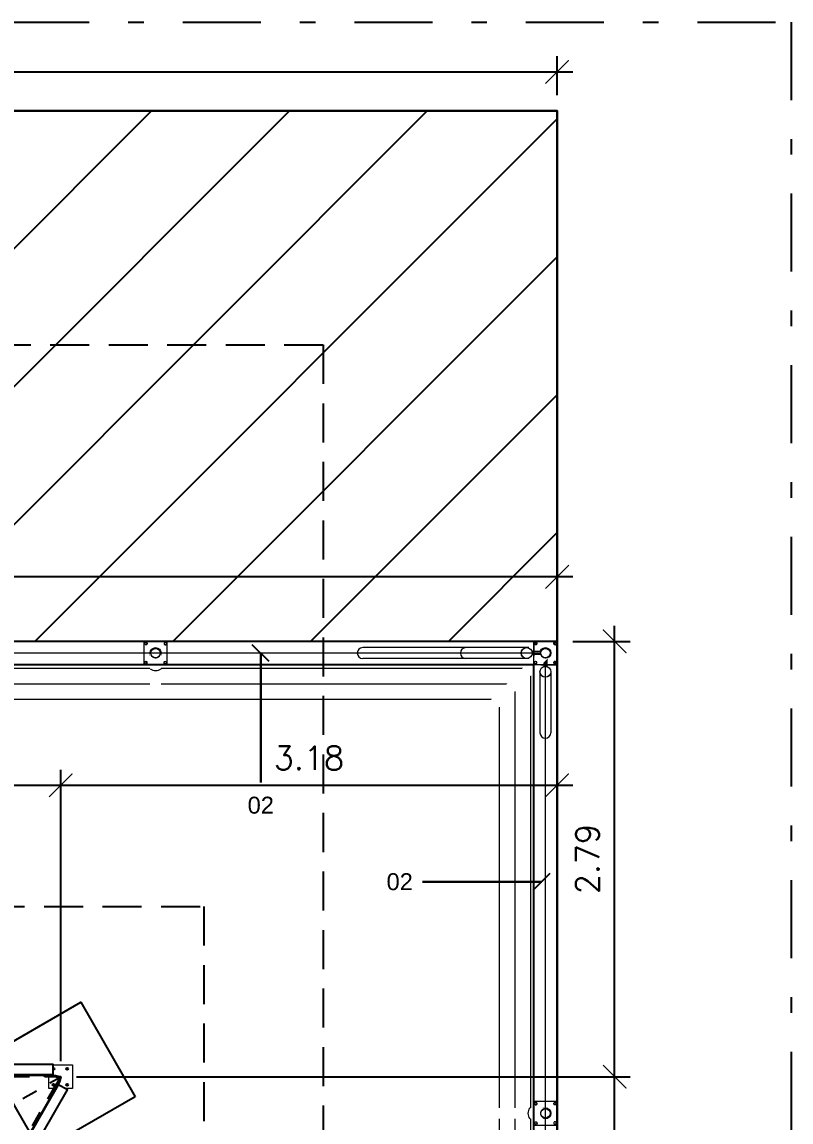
# Model space of a CAD drawing. Header units: inches. Extents: x -7660 to 802, y -193 to 3.
# Drawn here: x 216.18 to 221.11, y -82.92 to -75.87 of the extents above; entities that cross this region are included whole.
import ezdxf
from ezdxf.enums import TextEntityAlignment as Align

# ---------------------------------------------------------------- set-up
doc = ezdxf.new("R2010")
doc.units = ezdxf.units.IN
doc.header["$MEASUREMENT"] = 0
doc.set_wipeout_variables(frame=1)
for name, pattern in [('DASHDOT', [1, 0.5, -0.25, 0, -0.25]), ('DASHDOT2', [0.5, 0.25, -0.125, 0, -0.125]), ('HIDDEN', [0.375, 0.25, -0.125])]:
    doc.linetypes.add(name, pattern=pattern)
for name, color, linetype in [('0-A INSTALAR', 10, 'Continuous'), ('0-PENA03', 4, 'Continuous'), ('COTAS', 8, 'Continuous'), ('DM-COTAS', 7, 'Continuous'), ('TANZ-COTAS', 8, 'Continuous'), ('TANZ-EXISTENTE', 9, 'Continuous')]:
    doc.layers.add(name, color=color, linetype=linetype)
doc.styles.add('Arial', font='arial.ttf')
doc.styles.add('Arial_TXT', font='arial.ttf')
doc.styles.add('cerca', font='romans.shx', dxfattribs={"height": 1})
doc.styles.add('Texto Cotas', font='romans.shx')
doc.linetypes.add('CERCA3', pattern='A,0.5,0.05,["X",cerca,S=0.1,R=0,X=-0.1,Y=-0.05],0.1', length=0.65)
doc.dimstyles.new('CLEMAR - 1-100', dxfattribs={"dimtxt": 15, "dimasz": 15, "dimexe": 7.5, "dimexo": 15, "dimgap": 7.5, "dimtad": 1, "dimdec": 0, "dimtxsty": 'Arial', "dimblk": 'OBLIQUE', "dimcen": 0, "dimdle": 7.5, "dimclrd": 8, "dimclre": 8, "dimclrt": 1, "dimadec": 0, "dimazin": 0, "dimtfac": 1, "dimtdec": 0, "dimtmove": 2, "dimatfit": 3, "dimldrblk": 'OBLIQUE', "dimfxl": 1, "dimtfill": 1, "dimtfillclr": 256, "dimarcsym": 0})
doc.dimstyles.new('huawei_stand Cota 1-100', dxfattribs={"dimscale": 0, "dimtxt": 0.15, "dimasz": 0.15, "dimexe": 0.1, "dimexo": 0.1, "dimgap": 0.1, "dimtad": 1, "dimzin": 0, "dimdsep": 46, "dimtxsty": 'Texto Cotas', "dimblk": 'ARCHTICK', "dimcen": 0.2, "dimdle": 0.1, "dimclrd": 256, "dimclre": 256, "dimclrt": 256, "dimadec": 0, "dimazin": 0, "dimtfac": 1, "dimtix": 1, "dimtmove": 0, "dimatfit": 3, "dimfxl": 1, "dimtolj": 1, "dimtzin": 0, "dimarcsym": 1})

# ---------------------------------------------------------------- blocks, each defined once
blk = doc.blocks.new('*U591')
at = {"lineweight": 5}
for p, q in [((5535.91, 2516.4599), (5535.909, 2516.4599)), ((5535.9105, 2516.4608), (5535.91, 2516.4617)), ((5535.9161, 2516.464), (5535.9156, 2516.4649)), ((5535.9171, 2516.464), (5535.9176, 2516.4649)), ((5535.9227, 2516.4608), (5535.9232, 2516.4617)), ((5535.9232, 2516.4599), (5535.9242, 2516.4599)), ((5536.0347, 2516.4599), (5536.0337, 2516.4599)), ((5536.0352, 2516.4608), (5536.0347, 2516.4617)), ((5536.0409, 2516.464), (5536.0404, 2516.4649)), ((5536.0419, 2516.464), (5536.0424, 2516.4649)), ((5536.0475, 2516.4608), (5536.048, 2516.4617)), ((5536.048, 2516.4599), (5536.049, 2516.4599)), ((5535.91, 2516.4535), (5535.909, 2516.4535)), ((5535.9105, 2516.4526), (5535.91, 2516.4517)), ((5535.9161, 2516.4494), (5535.9156, 2516.4485)), ((5535.9171, 2516.4494), (5535.9176, 2516.4485)), ((5535.91, 2516.3375), (5535.909, 2516.3375)), ((5535.91, 2516.331), (5535.909, 2516.331)), ((5535.9105, 2516.3384), (5535.91, 2516.3392)), ((5535.9105, 2516.3302), (5535.91, 2516.3293)), ((5535.9161, 2516.3416), (5535.9156, 2516.3425)), ((5535.9161, 2516.3269), (5535.9156, 2516.3261)), ((5535.9171, 2516.3416), (5535.9176, 2516.3425)), ((5535.9171, 2516.3269), (5535.9176, 2516.3261)), ((5535.969, 2516.3619), (5535.969, 2516.309)), ((5535.979, 2516.3605), (5535.979, 2516.3105)), ((5535.989, 2516.3619), (5535.989, 2516.309)), ((5536.014, 2516.2889), (5536.014, 2515.2239)), ((5535.9104, 2513.9584), (5535.9095, 2513.9589)), ((5535.9104, 2513.9574), (5535.9095, 2513.9569)), ((5535.9137, 2513.964), (5535.9128, 2513.9645)), ((5535.9137, 2513.9518), (5535.9128, 2513.9513)), ((5535.9145, 2513.9645), (5535.9145, 2513.9655)), ((5535.9145, 2513.9513), (5535.9145, 2513.9503)), ((5535.921, 2513.9645), (5535.921, 2513.9655)), ((5535.921, 2513.9513), (5535.921, 2513.9503)), ((5535.9219, 2513.964), (5535.9227, 2513.9645)), ((5535.9219, 2513.9518), (5535.9227, 2513.9513)), ((5535.9251, 2513.9584), (5535.926, 2513.9589)), ((5535.9251, 2513.9574), (5535.926, 2513.9569)), ((5535.9104, 2513.8336), (5535.9095, 2513.8341)), ((5535.9104, 2513.8326), (5535.9095, 2513.8321)), ((5535.9137, 2513.8392), (5535.9128, 2513.8397)), ((5535.9137, 2513.827), (5535.9128, 2513.8265)), ((5535.9145, 2513.8397), (5535.9145, 2513.8407)), ((5535.9145, 2513.8265), (5535.9145, 2513.8255)), ((5535.921, 2513.8397), (5535.921, 2513.8407)), ((5535.921, 2513.8265), (5535.921, 2513.8255)), ((5535.9219, 2513.8392), (5535.9227, 2513.8397)), ((5535.9219, 2513.827), (5535.9227, 2513.8265)), ((5535.9251, 2513.8336), (5535.926, 2513.8341)), ((5535.9251, 2513.8326), (5535.926, 2513.8321))]:
    blk.add_line(p, q, dxfattribs=at)
at = {"linetype": 'CERCA3', "lineweight": 5, "ltscale": 0.3}
blk.add_line((5535.979, 2516.3655), (5535.979, 2507.895), dxfattribs=at)
for points in [[(5536.0752, 2507.9912), (5536.0752, 2516.2497)], [(5536.1752, 2508.0913), (5536.1752, 2516.1497)]]:
    blk.add_lwpolyline(points, dxfattribs=at)
at = {"lineweight": 5}
for points in [[(5535.9145, 2513.9503), (5535.921, 2513.9503, 0.267949), (5535.9227, 2513.9513), (5535.926, 2513.9569, 0.267949), (5535.926, 2513.9589), (5535.9227, 2513.9645, 0.267949), (5535.921, 2513.9655), (5535.9145, 2513.9655, 0.267949), (5535.9128, 2513.9645), (5535.9095, 2513.9589, 0.267949), (5535.9095, 2513.9569), (5535.9128, 2513.9513, 0.267949)], [(5535.9145, 2513.9513), (5535.921, 2513.9513, 0.267949), (5535.9219, 2513.9518), (5535.9251, 2513.9574, 0.267949), (5535.9251, 2513.9584), (5535.9219, 2513.964, 0.267949), (5535.921, 2513.9645), (5535.9145, 2513.9645, 0.267949), (5535.9137, 2513.964), (5535.9104, 2513.9584, 0.267949), (5535.9104, 2513.9574), (5535.9137, 2513.9518, 0.267949)], [(5535.9145, 2513.8407), (5535.921, 2513.8407, -0.267949), (5535.9227, 2513.8397), (5535.926, 2513.8341, -0.267949), (5535.926, 2513.8321), (5535.9227, 2513.8265, -0.267949), (5535.921, 2513.8255), (5535.9145, 2513.8255, -0.267949), (5535.9128, 2513.8265), (5535.9095, 2513.8321, -0.267949), (5535.9095, 2513.8341), (5535.9128, 2513.8397, -0.267949)], [(5535.9145, 2513.8397), (5535.921, 2513.8397, -0.267949), (5535.9219, 2513.8392), (5535.9251, 2513.8336, -0.267949), (5535.9251, 2513.8326), (5535.9219, 2513.827, -0.267949), (5535.921, 2513.8265), (5535.9145, 2513.8265, -0.267949), (5535.9137, 2513.827), (5535.9104, 2513.8326, -0.267949), (5535.9104, 2513.8336), (5535.9137, 2513.8392, -0.267949)]]:
    blk.add_lwpolyline(points, format="xyb", close=True, dxfattribs=at)
for centre in [(5535.979, 2516.3955), (5535.979, 2516.2755), (5535.979, 2516.2755), (5535.979, 2513.8955)]:
    blk.add_circle(centre, 0.035, dxfattribs=at)
for centre, start, end in [((5536.4892, 2516.3955), 270, 90), ((5535.979, 2515.2239), 180, 0)]:
    blk.add_arc(centre, 0.035, start, end, dxfattribs=at)
for points in [[(5535.9542, 2516.3707), (5536.2834, 2516.0414), (5536.2948, 2516.0338), (5536.3025, 2516.0316), (5536.3095, 2516.0311), (5536.3138, 2516.0316), (5536.3199, 2516.0331), (5536.323, 2516.0344), (5536.328, 2516.0372), (5536.3329, 2516.0414), (5536.3351, 2516.0438), (5536.3372, 2516.0465), (5536.3393, 2516.0501), (5536.3409, 2516.0536), (5536.3421, 2516.0576), (5536.343, 2516.0627), (5536.3431, 2516.0686), (5536.3422, 2516.0743), (5536.3411, 2516.0781), (5536.339, 2516.0827), (5536.3364, 2516.0868), (5536.3329, 2516.0909), (5536.0037, 2516.4202), (5536.0067, 2516.4168), (5536.0099, 2516.4119), (5536.0116, 2516.408), (5536.013, 2516.4036), (5536.0138, 2516.3988), (5536.014, 2516.3949), (5536.0137, 2516.3909), (5536.0128, 2516.3866), (5536.0119, 2516.3836), (5536.0093, 2516.3781), (5536.0064, 2516.3738), (5536.0037, 2516.3707), (5536.0011, 2516.3683), (5535.9976, 2516.3658), (5535.994, 2516.3639), (5535.9898, 2516.3622), (5535.9856, 2516.3611), (5535.9796, 2516.3605), (5535.975, 2516.3607), (5535.9671, 2516.3625), (5535.9636, 2516.364), (5535.958, 2516.3675)], [(5535.979, 2513.8605), (5536.3096, 2513.8604), (5536.323, 2513.8631), (5536.33, 2513.8669), (5536.3353, 2513.8716), (5536.338, 2513.875), (5536.3412, 2513.8803), (5536.3425, 2513.8834), (5536.344, 2513.8889), (5536.3446, 2513.8954), (5536.3444, 2513.8986), (5536.344, 2513.902), (5536.3429, 2513.9061), (5536.3416, 2513.9096), (5536.3396, 2513.9134), (5536.3367, 2513.9176), (5536.3325, 2513.9218), (5536.3279, 2513.9252), (5536.3244, 2513.9271), (5536.3196, 2513.9289), (5536.3149, 2513.93), (5536.3096, 2513.9304), (5535.979, 2513.9305), (5535.9835, 2513.9302), (5535.9893, 2513.9289), (5535.9932, 2513.9275), (5535.9973, 2513.9253), (5536.0012, 2513.9225), (5536.0041, 2513.9199), (5536.0067, 2513.9168), (5536.0092, 2513.9131), (5536.0107, 2513.9103), (5536.0127, 2513.9047), (5536.0137, 2513.8995), (5536.014, 2513.8955), (5536.0138, 2513.8919), (5536.0131, 2513.8877), (5536.0119, 2513.8837), (5536.0102, 2513.8796), (5536.008, 2513.8759), (5536.0041, 2513.8712), (5536.0008, 2513.8681), (5535.9939, 2513.8638), (5535.9904, 2513.8624), (5535.984, 2513.8608)]]:
    blk.add_wipeout(points, dxfattribs=at)
for p, q in [((5535.9227, 2516.4526), (5535.9232, 2516.4517)), ((5535.9232, 2516.4535), (5535.9242, 2516.4535)), ((5536.0125, 2516.4055), (5536.0654, 2516.4055)), ((5536.014, 2516.3955), (5536.064, 2516.3955)), ((5536.0347, 2516.4535), (5536.0337, 2516.4535)), ((5536.0352, 2516.4526), (5536.0347, 2516.4517)), ((5536.0409, 2516.4494), (5536.0404, 2516.4485)), ((5536.0419, 2516.4494), (5536.0424, 2516.4485)), ((5536.0475, 2516.4526), (5536.048, 2516.4517)), ((5536.048, 2516.4535), (5536.049, 2516.4535)), ((5536.099, 2516.4305), (5536.4892, 2516.4305)), ((5535.9227, 2516.3384), (5535.9232, 2516.3392)), ((5535.9227, 2516.3302), (5535.9232, 2516.3293)), ((5535.9232, 2516.3375), (5535.9242, 2516.3375)), ((5535.9232, 2516.331), (5535.9242, 2516.331)), ((5536.0125, 2516.3855), (5536.0654, 2516.3855)), ((5536.0347, 2516.3375), (5536.0337, 2516.3375)), ((5536.0347, 2516.331), (5536.0337, 2516.331)), ((5536.0352, 2516.3384), (5536.0347, 2516.3392)), ((5536.0352, 2516.3302), (5536.0347, 2516.3293)), ((5536.0409, 2516.3416), (5536.0404, 2516.3425)), ((5536.0409, 2516.3269), (5536.0404, 2516.3261)), ((5536.0419, 2516.3416), (5536.0424, 2516.3425)), ((5536.0419, 2516.3269), (5536.0424, 2516.3261)), ((5536.0475, 2516.3384), (5536.048, 2516.3392)), ((5536.0475, 2516.3302), (5536.048, 2516.3293)), ((5536.048, 2516.3375), (5536.049, 2516.3375)), ((5536.048, 2516.331), (5536.049, 2516.331)), ((5536.099, 2516.3605), (5536.4892, 2516.3605)), ((5535.944, 2516.2889), (5535.944, 2515.2239)), ((5536.0328, 2513.9584), (5536.032, 2513.9589)), ((5536.0328, 2513.9574), (5536.032, 2513.9569)), ((5536.0361, 2513.964), (5536.0352, 2513.9645)), ((5536.0361, 2513.9518), (5536.0352, 2513.9513)), ((5536.0369, 2513.9645), (5536.0369, 2513.9655)), ((5536.0369, 2513.9513), (5536.0369, 2513.9503)), ((5536.0434, 2513.9645), (5536.0434, 2513.9655)), ((5536.0434, 2513.9513), (5536.0434, 2513.9503)), ((5536.0443, 2513.964), (5536.0452, 2513.9645)), ((5536.0443, 2513.9518), (5536.0452, 2513.9513)), ((5536.0475, 2513.9584), (5536.0484, 2513.9589)), ((5536.0475, 2513.9574), (5536.0484, 2513.9569)), ((5536.0328, 2513.8336), (5536.032, 2513.8341)), ((5536.0328, 2513.8326), (5536.032, 2513.8321)), ((5536.0361, 2513.8392), (5536.0352, 2513.8397)), ((5536.0361, 2513.827), (5536.0352, 2513.8265)), ((5536.0369, 2513.8397), (5536.0369, 2513.8407)), ((5536.0369, 2513.8265), (5536.0369, 2513.8255)), ((5536.0434, 2513.8397), (5536.0434, 2513.8407)), ((5536.0434, 2513.8265), (5536.0434, 2513.8255)), ((5536.0443, 2513.8392), (5536.0452, 2513.8397)), ((5536.0443, 2513.827), (5536.0452, 2513.8265)), ((5536.0475, 2513.8336), (5536.0484, 2513.8341)), ((5536.0475, 2513.8326), (5536.0484, 2513.8321))]:
    blk.add_line(p, q, dxfattribs=at)
blk.add_lwpolyline([(5536.054, 2516.3205), (5536.054, 2516.4705), (5535.904, 2516.4705), (5535.904, 2516.3205)], close=True, dxfattribs=at)
for points in [[(5535.9242, 2516.4599), (5535.9242, 2516.4535, -0.267949), (5535.9232, 2516.4517), (5535.9176, 2516.4485, -0.267949), (5535.9156, 2516.4485), (5535.91, 2516.4517, -0.267949), (5535.909, 2516.4535), (5535.909, 2516.4599, -0.267949), (5535.91, 2516.4617), (5535.9156, 2516.4649, -0.267949), (5535.9176, 2516.4649), (5535.9232, 2516.4617, -0.267949)], [(5535.9232, 2516.4599), (5535.9232, 2516.4535, -0.267949), (5535.9227, 2516.4526), (5535.9171, 2516.4494, -0.267949), (5535.9161, 2516.4494), (5535.9105, 2516.4526, -0.267949), (5535.91, 2516.4535), (5535.91, 2516.4599, -0.267949), (5535.9105, 2516.4608), (5535.9161, 2516.464, -0.267949), (5535.9171, 2516.464), (5535.9227, 2516.4608, -0.267949)], [(5536.0337, 2516.4599), (5536.0337, 2516.4535, 0.267949), (5536.0347, 2516.4517), (5536.0404, 2516.4485, 0.267949), (5536.0424, 2516.4485), (5536.048, 2516.4517, 0.267949), (5536.049, 2516.4535), (5536.049, 2516.4599, 0.267949), (5536.048, 2516.4617), (5536.0424, 2516.4649, 0.267949), (5536.0404, 2516.4649), (5536.0347, 2516.4617, 0.267949)], [(5536.0347, 2516.4599), (5536.0347, 2516.4535, 0.267949), (5536.0352, 2516.4526), (5536.0409, 2516.4494, 0.267949), (5536.0419, 2516.4494), (5536.0475, 2516.4526, 0.267949), (5536.048, 2516.4535), (5536.048, 2516.4599, 0.267949), (5536.0475, 2516.4608), (5536.0419, 2516.464, 0.267949), (5536.0409, 2516.464), (5536.0352, 2516.4608, 0.267949)], [(5535.9242, 2516.331), (5535.9242, 2516.3375, 0.267949), (5535.9232, 2516.3392), (5535.9176, 2516.3425, 0.267949), (5535.9156, 2516.3425), (5535.91, 2516.3392, 0.267949), (5535.909, 2516.3375), (5535.909, 2516.331, 0.267949), (5535.91, 2516.3293), (5535.9156, 2516.3261, 0.267949), (5535.9176, 2516.3261), (5535.9232, 2516.3293, 0.267949)], [(5535.9232, 2516.331), (5535.9232, 2516.3375, 0.267949), (5535.9227, 2516.3384), (5535.9171, 2516.3416, 0.267949), (5535.9161, 2516.3416), (5535.9105, 2516.3384, 0.267949), (5535.91, 2516.3375), (5535.91, 2516.331, 0.267949), (5535.9105, 2516.3302), (5535.9161, 2516.3269, 0.267949), (5535.9171, 2516.3269), (5535.9227, 2516.3302, 0.267949)], [(5536.0337, 2516.331), (5536.0337, 2516.3375, -0.267949), (5536.0347, 2516.3392), (5536.0404, 2516.3425, -0.267949), (5536.0424, 2516.3425), (5536.048, 2516.3392, -0.267949), (5536.049, 2516.3375), (5536.049, 2516.331, -0.267949), (5536.048, 2516.3293), (5536.0424, 2516.3261, -0.267949), (5536.0404, 2516.3261), (5536.0347, 2516.3293, -0.267949)], [(5536.0347, 2516.331), (5536.0347, 2516.3375, -0.267949), (5536.0352, 2516.3384), (5536.0409, 2516.3416, -0.267949), (5536.0419, 2516.3416), (5536.0475, 2516.3384, -0.267949), (5536.048, 2516.3375), (5536.048, 2516.331, -0.267949), (5536.0475, 2516.3302), (5536.0419, 2516.3269, -0.267949), (5536.0409, 2516.3269), (5536.0352, 2516.3302, -0.267949)], [(5536.0434, 2513.9503), (5536.0369, 2513.9503, -0.267949), (5536.0352, 2513.9513), (5536.032, 2513.9569, -0.267949), (5536.032, 2513.9589), (5536.0352, 2513.9645, -0.267949), (5536.0369, 2513.9655), (5536.0434, 2513.9655, -0.267949), (5536.0452, 2513.9645), (5536.0484, 2513.9589, -0.267949), (5536.0484, 2513.9569), (5536.0452, 2513.9513, -0.267949)], [(5536.0434, 2513.9513), (5536.0369, 2513.9513, -0.267949), (5536.0361, 2513.9518), (5536.0328, 2513.9574, -0.267949), (5536.0328, 2513.9584), (5536.0361, 2513.964, -0.267949), (5536.0369, 2513.9645), (5536.0434, 2513.9645, -0.267949), (5536.0443, 2513.964), (5536.0475, 2513.9584, -0.267949), (5536.0475, 2513.9574), (5536.0443, 2513.9518, -0.267949)], [(5536.0434, 2513.8407), (5536.0369, 2513.8407, 0.267949), (5536.0352, 2513.8397), (5536.032, 2513.8341, 0.267949), (5536.032, 2513.8321), (5536.0352, 2513.8265, 0.267949), (5536.0369, 2513.8255), (5536.0434, 2513.8255, 0.267949), (5536.0452, 2513.8265), (5536.0484, 2513.8321, 0.267949), (5536.0484, 2513.8341), (5536.0452, 2513.8397, 0.267949)], [(5536.0434, 2513.8397), (5536.0369, 2513.8397, 0.267949), (5536.0361, 2513.8392), (5536.0328, 2513.8336, 0.267949), (5536.0328, 2513.8326), (5536.0361, 2513.827, 0.267949), (5536.0369, 2513.8265), (5536.0434, 2513.8265, 0.267949), (5536.0443, 2513.827), (5536.0475, 2513.8326, 0.267949), (5536.0475, 2513.8336), (5536.0443, 2513.8392, 0.267949)]]:
    blk.add_lwpolyline(points, format="xyb", close=True, dxfattribs=at)
at = {"linetype": 'CERCA3', "lineweight": 5, "ltscale": 0.3}
blk.add_lwpolyline([(5536.2752, 2508.1913), (5536.2752, 2516.0497)], dxfattribs=at)
at = {"lineweight": 5}
blk.add_lwpolyline([(5536.054, 2513.9305), (5536.054, 2513.9705), (5535.904, 2513.9705), (5535.904, 2513.8205), (5536.054, 2513.8205), (5536.054, 2513.8605)], dxfattribs=at)
for centre, radius in [((5535.979, 2516.3955), 0.03), ((5536.099, 2516.3955), 0.035), ((5536.099, 2516.3955), 0.035), ((5535.979, 2513.8955), 0.03)]:
    blk.add_circle(centre, radius, dxfattribs=at)
blk.add_arc((5536.0322, 2513.8955), 0.0591, 323.70573, 36.29427, dxfattribs=at)
blk = doc.blocks.new('*U648')
at = {"linetype": 'CERCA3', "lineweight": 5, "ltscale": 0.3}
blk.add_line((5535.979, 2516.3655), (5535.979, 2504.995), dxfattribs=at)
at = {"lineweight": 5}
for p, q in [((5535.9145, 2507.9513), (5535.9145, 2507.9503)), ((5535.921, 2507.9513), (5535.921, 2507.9503)), ((5535.9104, 2507.8336), (5535.9095, 2507.8341)), ((5535.9104, 2507.8326), (5535.9095, 2507.8321)), ((5535.9137, 2507.8392), (5535.9128, 2507.8397)), ((5535.9137, 2507.827), (5535.9128, 2507.8265)), ((5535.9145, 2507.8397), (5535.9145, 2507.8407)), ((5535.9145, 2507.8265), (5535.9145, 2507.8255)), ((5535.921, 2507.8397), (5535.921, 2507.8407)), ((5535.921, 2507.8265), (5535.921, 2507.8255)), ((5535.9219, 2507.8392), (5535.9227, 2507.8397)), ((5535.9219, 2507.827), (5535.9227, 2507.8265)), ((5535.9251, 2507.8336), (5535.926, 2507.8341)), ((5535.9251, 2507.8326), (5535.926, 2507.8321)), ((5535.91, 2505.0099), (5535.909, 2505.0099)), ((5535.91, 2505.0035), (5535.909, 2505.0035)), ((5535.9105, 2505.0108), (5535.91, 2505.0117)), ((5535.9105, 2505.0026), (5535.91, 2505.0017)), ((5535.9161, 2505.014), (5535.9156, 2505.0149)), ((5535.9161, 2504.9994), (5535.9156, 2504.9985)), ((5535.9171, 2505.014), (5535.9176, 2505.0149)), ((5535.9171, 2504.9994), (5535.9176, 2504.9985)), ((5535.969, 2504.979), (5535.969, 2505.0319)), ((5535.979, 2504.9805), (5535.979, 2505.0305)), ((5535.989, 2504.979), (5535.989, 2505.0319)), ((5535.91, 2504.8875), (5535.909, 2504.8875)), ((5535.91, 2504.881), (5535.909, 2504.881)), ((5535.9105, 2504.8884), (5535.91, 2504.8892)), ((5535.9105, 2504.8802), (5535.91, 2504.8793)), ((5535.9161, 2504.8916), (5535.9156, 2504.8925)), ((5535.9161, 2504.8769), (5535.9156, 2504.8761)), ((5535.9171, 2504.8916), (5535.9176, 2504.8925)), ((5535.9171, 2504.8769), (5535.9176, 2504.8761)), ((5535.9227, 2504.8802), (5535.9232, 2504.8793)), ((5535.9232, 2504.881), (5535.9242, 2504.881)), ((5536.0347, 2504.881), (5536.0337, 2504.881)), ((5536.0352, 2504.8802), (5536.0347, 2504.8793)), ((5536.0409, 2504.8769), (5536.0404, 2504.8761)), ((5536.0419, 2504.8769), (5536.0424, 2504.8761)), ((5536.0475, 2504.8802), (5536.048, 2504.8793)), ((5536.048, 2504.881), (5536.049, 2504.881))]:
    blk.add_line(p, q, dxfattribs=at)
at = {"linetype": 'CERCA3', "lineweight": 5, "ltscale": 0.3}
for points in [[(5536.0752, 2505.0912), (5536.0752, 2516.2497)], [(5536.1752, 2505.1913), (5536.1752, 2516.1497)], [(5536.2752, 2505.2913), (5536.2752, 2516.0497)]]:
    blk.add_lwpolyline(points, dxfattribs=at)
at = {"lineweight": 5}
for points in [[(5535.9145, 2507.9503), (5535.921, 2507.9503, 0.267949), (5535.9227, 2507.9513), (5535.926, 2507.9569, 0.267949), (5535.926, 2507.9589), (5535.9227, 2507.9645, 0.267949), (5535.921, 2507.9655), (5535.9145, 2507.9655, 0.267949), (5535.9128, 2507.9645), (5535.9095, 2507.9589, 0.267949), (5535.9095, 2507.9569), (5535.9128, 2507.9513, 0.267949)], [(5535.9145, 2507.8407), (5535.921, 2507.8407, -0.267949), (5535.9227, 2507.8397), (5535.926, 2507.8341, -0.267949), (5535.926, 2507.8321), (5535.9227, 2507.8265, -0.267949), (5535.921, 2507.8255), (5535.9145, 2507.8255, -0.267949), (5535.9128, 2507.8265), (5535.9095, 2507.8321, -0.267949), (5535.9095, 2507.8341), (5535.9128, 2507.8397, -0.267949)], [(5535.9145, 2507.8397), (5535.921, 2507.8397, -0.267949), (5535.9219, 2507.8392), (5535.9251, 2507.8336, -0.267949), (5535.9251, 2507.8326), (5535.9219, 2507.827, -0.267949), (5535.921, 2507.8265), (5535.9145, 2507.8265, -0.267949), (5535.9137, 2507.827), (5535.9104, 2507.8326, -0.267949), (5535.9104, 2507.8336), (5535.9137, 2507.8392, -0.267949)]]:
    blk.add_lwpolyline(points, format="xyb", close=True, dxfattribs=at)
for centre in [(5535.979, 2507.8955), (5535.979, 2505.0655), (5535.979, 2505.0655), (5535.979, 2504.9455)]:
    blk.add_circle(centre, 0.035, dxfattribs=at)
blk.add_arc((5536.4892, 2504.9455), 0.035, 270, 90, dxfattribs=at)
for points in [[(5535.979, 2507.8605), (5536.3096, 2507.8604), (5536.323, 2507.8631), (5536.33, 2507.8669), (5536.3353, 2507.8716), (5536.338, 2507.875), (5536.3412, 2507.8803), (5536.3425, 2507.8834), (5536.344, 2507.8889), (5536.3446, 2507.8954), (5536.3444, 2507.8986), (5536.344, 2507.902), (5536.3429, 2507.9061), (5536.3416, 2507.9096), (5536.3396, 2507.9134), (5536.3367, 2507.9176), (5536.3325, 2507.9218), (5536.3279, 2507.9252), (5536.3244, 2507.9271), (5536.3196, 2507.9289), (5536.3149, 2507.93), (5536.3096, 2507.9304), (5535.979, 2507.9305), (5535.9835, 2507.9302), (5535.9893, 2507.9289), (5535.9932, 2507.9275), (5535.9973, 2507.9253), (5536.0012, 2507.9225), (5536.0041, 2507.9199), (5536.0067, 2507.9168), (5536.0092, 2507.9131), (5536.0107, 2507.9103), (5536.0127, 2507.9047), (5536.0137, 2507.8995), (5536.014, 2507.8955), (5536.0138, 2507.8919), (5536.0131, 2507.8877), (5536.0119, 2507.8837), (5536.0102, 2507.8796), (5536.008, 2507.8759), (5536.0041, 2507.8712), (5536.0008, 2507.8681), (5535.9939, 2507.8638), (5535.9904, 2507.8624), (5535.984, 2507.8608)], [(5535.9542, 2504.9702), (5536.2834, 2505.2996), (5536.2948, 2505.3072), (5536.3025, 2505.3094), (5536.3095, 2505.3098), (5536.3138, 2505.3094), (5536.3199, 2505.3078), (5536.323, 2505.3066), (5536.328, 2505.3037), (5536.3329, 2505.2996), (5536.3351, 2505.2972), (5536.3372, 2505.2945), (5536.3393, 2505.2909), (5536.3409, 2505.2874), (5536.3421, 2505.2834), (5536.343, 2505.2783), (5536.3431, 2505.2724), (5536.3422, 2505.2667), (5536.3411, 2505.2629), (5536.339, 2505.2582), (5536.3364, 2505.2542), (5536.3329, 2505.2501), (5536.0037, 2504.9207), (5536.0067, 2504.9241), (5536.0099, 2504.9291), (5536.0116, 2504.933), (5536.013, 2504.9374), (5536.0138, 2504.9421), (5536.014, 2504.946), (5536.0137, 2504.95), (5536.0128, 2504.9544), (5536.0119, 2504.9574), (5536.0093, 2504.9629), (5536.0064, 2504.9672), (5536.0037, 2504.9702), (5536.0011, 2504.9726), (5535.9976, 2504.9751), (5535.994, 2504.9771), (5535.9898, 2504.9788), (5535.9856, 2504.9798), (5535.9796, 2504.9805), (5535.975, 2504.9803), (5535.9671, 2504.9784), (5535.9636, 2504.9769), (5535.958, 2504.9735)]]:
    blk.add_wipeout(points, dxfattribs=at)
for p, q in [((5536.0369, 2507.9513), (5536.0369, 2507.9503)), ((5536.0434, 2507.9513), (5536.0434, 2507.9503)), ((5536.0328, 2507.8336), (5536.032, 2507.8341)), ((5536.0328, 2507.8326), (5536.032, 2507.8321)), ((5536.0361, 2507.8392), (5536.0352, 2507.8397)), ((5536.0361, 2507.827), (5536.0352, 2507.8265)), ((5536.0369, 2507.8397), (5536.0369, 2507.8407)), ((5536.0369, 2507.8265), (5536.0369, 2507.8255)), ((5536.0434, 2507.8397), (5536.0434, 2507.8407)), ((5536.0434, 2507.8265), (5536.0434, 2507.8255)), ((5536.0443, 2507.8392), (5536.0452, 2507.8397)), ((5536.0443, 2507.827), (5536.0452, 2507.8265)), ((5536.0475, 2507.8336), (5536.0484, 2507.8341)), ((5536.0475, 2507.8326), (5536.0484, 2507.8321)), ((5535.9227, 2505.0108), (5535.9232, 2505.0117)), ((5535.9227, 2505.0026), (5535.9232, 2505.0017)), ((5535.9232, 2505.0099), (5535.9242, 2505.0099)), ((5535.9232, 2505.0035), (5535.9242, 2505.0035)), ((5536.0347, 2505.0099), (5536.0337, 2505.0099)), ((5536.0347, 2505.0035), (5536.0337, 2505.0035)), ((5536.0352, 2505.0108), (5536.0347, 2505.0117)), ((5536.0352, 2505.0026), (5536.0347, 2505.0017)), ((5536.0409, 2505.014), (5536.0404, 2505.0149)), ((5536.0409, 2504.9994), (5536.0404, 2504.9985)), ((5536.0419, 2505.014), (5536.0424, 2505.0149)), ((5536.0419, 2504.9994), (5536.0424, 2504.9985)), ((5536.0475, 2505.0108), (5536.048, 2505.0117)), ((5536.0475, 2505.0026), (5536.048, 2505.0017)), ((5536.048, 2505.0099), (5536.049, 2505.0099)), ((5536.048, 2505.0035), (5536.049, 2505.0035)), ((5536.099, 2504.9805), (5536.4892, 2504.9805)), ((5536.0125, 2504.9555), (5536.0654, 2504.9555)), ((5536.0125, 2504.9355), (5536.0654, 2504.9355)), ((5536.014, 2504.9455), (5536.064, 2504.9455)), ((5536.099, 2504.9105), (5536.4892, 2504.9105)), ((5535.9227, 2504.8884), (5535.9232, 2504.8892)), ((5535.9232, 2504.8875), (5535.9242, 2504.8875)), ((5536.0347, 2504.8875), (5536.0337, 2504.8875)), ((5536.0352, 2504.8884), (5536.0347, 2504.8892)), ((5536.0409, 2504.8916), (5536.0404, 2504.8925)), ((5536.0419, 2504.8916), (5536.0424, 2504.8925)), ((5536.0475, 2504.8884), (5536.048, 2504.8892)), ((5536.048, 2504.8875), (5536.049, 2504.8875))]:
    blk.add_line(p, q, dxfattribs=at)
blk.add_lwpolyline([(5536.054, 2507.9305), (5536.054, 2507.9705), (5535.904, 2507.9705), (5535.904, 2507.8205), (5536.054, 2507.8205), (5536.054, 2507.8605)], dxfattribs=at)
for points in [[(5536.0434, 2507.9503), (5536.0369, 2507.9503, -0.267949), (5536.0352, 2507.9513), (5536.032, 2507.9569, -0.267949), (5536.032, 2507.9589), (5536.0352, 2507.9645, -0.267949), (5536.0369, 2507.9655), (5536.0434, 2507.9655, -0.267949), (5536.0452, 2507.9645), (5536.0484, 2507.9589, -0.267949), (5536.0484, 2507.9569), (5536.0452, 2507.9513, -0.267949)], [(5536.0434, 2507.8407), (5536.0369, 2507.8407, 0.267949), (5536.0352, 2507.8397), (5536.032, 2507.8341, 0.267949), (5536.032, 2507.8321), (5536.0352, 2507.8265, 0.267949), (5536.0369, 2507.8255), (5536.0434, 2507.8255, 0.267949), (5536.0452, 2507.8265), (5536.0484, 2507.8321, 0.267949), (5536.0484, 2507.8341), (5536.0452, 2507.8397, 0.267949)], [(5536.0434, 2507.8397), (5536.0369, 2507.8397, 0.267949), (5536.0361, 2507.8392), (5536.0328, 2507.8336, 0.267949), (5536.0328, 2507.8326), (5536.0361, 2507.827, 0.267949), (5536.0369, 2507.8265), (5536.0434, 2507.8265, 0.267949), (5536.0443, 2507.827), (5536.0475, 2507.8326, 0.267949), (5536.0475, 2507.8336), (5536.0443, 2507.8392, 0.267949)], [(5535.9242, 2505.0099), (5535.9242, 2505.0035, -0.267949), (5535.9232, 2505.0017), (5535.9176, 2504.9985, -0.267949), (5535.9156, 2504.9985), (5535.91, 2505.0017, -0.267949), (5535.909, 2505.0035), (5535.909, 2505.0099, -0.267949), (5535.91, 2505.0117), (5535.9156, 2505.0149, -0.267949), (5535.9176, 2505.0149), (5535.9232, 2505.0117, -0.267949)], [(5535.9232, 2505.0099), (5535.9232, 2505.0035, -0.267949), (5535.9227, 2505.0026), (5535.9171, 2504.9994, -0.267949), (5535.9161, 2504.9994), (5535.9105, 2505.0026, -0.267949), (5535.91, 2505.0035), (5535.91, 2505.0099, -0.267949), (5535.9105, 2505.0108), (5535.9161, 2505.014, -0.267949), (5535.9171, 2505.014), (5535.9227, 2505.0108, -0.267949)], [(5536.0337, 2505.0099), (5536.0337, 2505.0035, 0.267949), (5536.0347, 2505.0017), (5536.0404, 2504.9985, 0.267949), (5536.0424, 2504.9985), (5536.048, 2505.0017, 0.267949), (5536.049, 2505.0035), (5536.049, 2505.0099, 0.267949), (5536.048, 2505.0117), (5536.0424, 2505.0149, 0.267949), (5536.0404, 2505.0149), (5536.0347, 2505.0117, 0.267949)], [(5536.0347, 2505.0099), (5536.0347, 2505.0035, 0.267949), (5536.0352, 2505.0026), (5536.0409, 2504.9994, 0.267949), (5536.0419, 2504.9994), (5536.0475, 2505.0026, 0.267949), (5536.048, 2505.0035), (5536.048, 2505.0099, 0.267949), (5536.0475, 2505.0108), (5536.0419, 2505.014, 0.267949), (5536.0409, 2505.014), (5536.0352, 2505.0108, 0.267949)], [(5535.9242, 2504.881), (5535.9242, 2504.8875, 0.267949), (5535.9232, 2504.8892), (5535.9176, 2504.8925, 0.267949), (5535.9156, 2504.8925), (5535.91, 2504.8892, 0.267949), (5535.909, 2504.8875), (5535.909, 2504.881, 0.267949), (5535.91, 2504.8793), (5535.9156, 2504.8761, 0.267949), (5535.9176, 2504.8761), (5535.9232, 2504.8793, 0.267949)], [(5535.9232, 2504.881), (5535.9232, 2504.8875, 0.267949), (5535.9227, 2504.8884), (5535.9171, 2504.8916, 0.267949), (5535.9161, 2504.8916), (5535.9105, 2504.8884, 0.267949), (5535.91, 2504.8875), (5535.91, 2504.881, 0.267949), (5535.9105, 2504.8802), (5535.9161, 2504.8769, 0.267949), (5535.9171, 2504.8769), (5535.9227, 2504.8802, 0.267949)], [(5536.0337, 2504.881), (5536.0337, 2504.8875, -0.267949), (5536.0347, 2504.8892), (5536.0404, 2504.8925, -0.267949), (5536.0424, 2504.8925), (5536.048, 2504.8892, -0.267949), (5536.049, 2504.8875), (5536.049, 2504.881, -0.267949), (5536.048, 2504.8793), (5536.0424, 2504.8761, -0.267949), (5536.0404, 2504.8761), (5536.0347, 2504.8793, -0.267949)], [(5536.0347, 2504.881), (5536.0347, 2504.8875, -0.267949), (5536.0352, 2504.8884), (5536.0409, 2504.8916, -0.267949), (5536.0419, 2504.8916), (5536.0475, 2504.8884, -0.267949), (5536.048, 2504.8875), (5536.048, 2504.881, -0.267949), (5536.0475, 2504.8802), (5536.0419, 2504.8769, -0.267949), (5536.0409, 2504.8769), (5536.0352, 2504.8802, -0.267949)]]:
    blk.add_lwpolyline(points, format="xyb", close=True, dxfattribs=at)
blk.add_lwpolyline([(5536.054, 2505.0205), (5536.054, 2504.8705), (5535.904, 2504.8705), (5535.904, 2505.0205)], close=True, dxfattribs=at)
for centre, radius in [((5535.979, 2507.8955), 0.03), ((5535.979, 2504.9455), 0.03), ((5536.099, 2504.9455), 0.035), ((5536.099, 2504.9455), 0.035)]:
    blk.add_circle(centre, radius, dxfattribs=at)
blk.add_arc((5536.0322, 2507.8955), 0.0591, 323.70573, 36.29427, dxfattribs=at)
blk = doc.blocks.new('F11')
at = {"linetype": 'Continuous'}
for p, q in [((4, 4), (-4, -4)), ((4, -4), (-4, 4))]:
    blk.add_line(p, q, dxfattribs=at)
blk.add_circle((0, 0), 5.5, dxfattribs=at)
blk = doc.blocks.new('ev-so estrutura')
at = {"ltscale": 2}
for p, q in [((-47.452, 37.059), (-47.452, 37.018)), ((-47.431, 37.034), (-47.431, 37.066)), ((-47.411, 37.027), (-47.411, 37.06)), ((-47.39, 37.06), (-47.39, 37.033)), ((-47.369, 37.066), (-47.369, 37.033)), ((-47.349, 37.061), (-47.349, 37.027)), ((-47.736, 36.882), (-47.064, 36.882)), ((-47.433, 36.843), (-47.433, 36.978)), ((-47.425, 36.835), (-47.376, 36.835)), ((-47.368, 36.843), (-47.368, 36.982)), ((-49.551, 36.788), (-45.259, 36.788))]:
    blk.add_line(p, q, dxfattribs=at)
at = {"lineweight": 15}
for points in [[(-47.205, 40.658), (-47.205, 40.258), (-47.605, 40.258), (-47.605, 40.658)], [(-50.6, 34.776), (-50.6, 34.376), (-51, 34.376), (-51, 34.776)], [(-43.809, 34.776), (-43.809, 34.376), (-44.209, 34.376), (-44.209, 34.776)]]:
    blk.add_lwpolyline(points, close=True, dxfattribs=at)
at = {"color": 252, "linetype": 'DASHDOT2', "ltscale": 0.8, "true_color": 0x939598}
blk.add_lwpolyline([(-50.8, 34.576), (-44.009, 34.576), (-47.405, 40.458), (-50.8, 34.576)], close=True, dxfattribs=at)
for points in [[(-47.405, 36.537), (-47.405, 40.458)], [(-47.405, 36.537), (-50.8, 34.576)], [(-44.009, 34.576), (-47.405, 36.537)]]:
    blk.add_lwpolyline(points, dxfattribs=at)
blk.add_lwpolyline([(-46.871, 37.016), (-47.93, 37.016), (-47.93, 36.748), (-46.871, 36.748)], close=True)
at = {"ltscale": 2}
for points in [[(-49.649, 36.618), (-45.16, 36.618), (-45.269, 36.805), (-49.541, 36.805), (-49.649, 36.618)], [(-47.075, 36.895), (-47.726, 36.895)], [(-47.726, 36.869), (-47.075, 36.869)]]:
    blk.add_lwpolyline(points, dxfattribs=at)
for points in [[(-47.726, 36.851), (-47.726, 36.913), (-47.736, 36.913), (-47.736, 36.851)], [(-47.075, 36.851), (-47.075, 36.913), (-47.064, 36.913), (-47.064, 36.851)]]:
    blk.add_lwpolyline(points, close=True, dxfattribs=at)
for centre in [(-47.516, 40.595), (-47.282, 40.595), (-47.516, 40.322), (-47.282, 40.322), (-50.911, 34.713), (-50.677, 34.713), (-44.12, 34.713), (-43.886, 34.713), (-50.911, 34.441), (-50.677, 34.441), (-44.12, 34.441), (-43.886, 34.441)]:
    blk.add_circle(centre, 0.0158)
for centre, radius, start, end in [((-47.4, 37.06), 0.0517, 358.6645, 181.3355), ((-47.38, 37.033), 0.0739, 191.4998, 221.5207), ((-47.4, 37.06), 0.0315, 10.1608, 169.8392), ((-47.38, 37.033), 0.0517, 178.6645, 283.2988), ((-47.4, 37.06), 0.0103, 0, 180), ((-47.38, 37.033), 0.0315, 190.1609, 349.8392), ((-47.38, 37.033), 0.0103, 180, 0), ((-47.441, 36.978), 0.00814, 0, 41.5207), ((-47.425, 36.843), 0.00814, 180, 270), ((-47.376, 36.843), 0.00814, 270, 0)]:
    blk.add_arc(centre, radius, start, end, dxfattribs=at)
at = {"ltscale": 2, "xscale": 0.0009772753945739845, "yscale": 0.0009772753945739845, "zscale": 0.0009772753945739845, "rotation": 90}
for p in [(-47.4, 36.905), (-47.4, 36.859)]:
    blk.add_blockref('F11', p, dxfattribs=at)
at = {"ltscale": 2}
blk.add_wipeout([(-47.161, 34.553), (-47.161, 34.364), (-44.146, 34.364), (-44.146, 34.553), (-50.664, 34.553), (-50.664, 34.364), (-47.648, 34.364), (-47.648, 34.553)], dxfattribs=at)
for p, q in [((-47.648, 34.541), (-50.664, 34.541)), ((-44.146, 34.541), (-47.161, 34.541))]:
    blk.add_line(p, q, dxfattribs=at)
blk.add_lwpolyline([(-50.708, 34.576), (-50.534, 34.576, -0.414214), (-50.522, 34.564), (-50.522, 34.553), (-50.711, 34.553), (-50.8, 34.576), (-50.777, 34.665), (-50.682, 34.829), (-50.672, 34.823, -0.414214), (-50.668, 34.807), (-50.755, 34.656), (-50.766, 34.616, 0.414214), (-50.749, 34.587)], format="xyb", close=True, dxfattribs=at)
blk.add_lwpolyline([(-50.664, 34.553), (-44.099, 34.553), (-44.009, 34.576), (-44.033, 34.665), (-44.128, 34.829), (-44.138, 34.823, 0.414214), (-44.142, 34.807), (-44.055, 34.656), (-44.044, 34.616, -0.414214), (-44.061, 34.587), (-44.102, 34.576), (-44.276, 34.576, 0.414214), (-44.287, 34.564), (-44.287, 34.553)], format="xyb", dxfattribs=at)
for points in [[(-47.648, 34.553), (-47.648, 34.364), (-50.664, 34.364), (-50.664, 34.553)], [(-44.146, 34.553), (-44.146, 34.364), (-47.161, 34.364), (-47.161, 34.553)]]:
    blk.add_lwpolyline(points, dxfattribs=at)
for points in [[(-49.002, 37.74), (-49.165, 37.834), (-47.657, 40.446), (-47.494, 40.351), (-50.753, 34.706), (-50.916, 34.801), (-49.409, 37.412), (-49.245, 37.318)], [(-45.565, 37.318), (-45.401, 37.412), (-43.893, 34.801), (-44.057, 34.706), (-47.316, 40.351), (-47.153, 40.446), (-45.645, 37.834), (-45.808, 37.74)]]:
    blk.add_wipeout(points, dxfattribs=at)
for p, q in [((-45.798, 37.746), (-47.306, 40.357)), ((-49.255, 37.324), (-50.763, 34.712)), ((-44.047, 34.712), (-45.555, 37.324))]:
    blk.add_line(p, q, dxfattribs=at)
for points in [[(-49.245, 37.318), (-49.409, 37.412), (-50.916, 34.801), (-50.753, 34.706), (-47.494, 40.351), (-47.657, 40.446), (-49.165, 37.834), (-49.002, 37.74)], [(-45.808, 37.74), (-45.645, 37.834), (-47.153, 40.446), (-47.316, 40.351), (-44.057, 34.706), (-43.893, 34.801), (-45.401, 37.412), (-45.565, 37.318)]]:
    blk.add_lwpolyline(points, dxfattribs=at)
blk.add_lwpolyline([(-47.358, 40.378), (-47.271, 40.227, 0.414214), (-47.255, 40.223), (-47.245, 40.229), (-47.34, 40.392), (-47.405, 40.458), (-47.47, 40.392), (-47.565, 40.229), (-47.554, 40.223, 0.414214), (-47.538, 40.227), (-47.451, 40.378), (-47.422, 40.408, -0.414214), (-47.388, 40.408)], format="xyb", close=True, dxfattribs=at)
at = {"linetype": 'HIDDEN', "ltscale": 0.3}
blk.add_lwpolyline([(-47.736, 36.907), (-48.199, 36.907), (-48.199, 36.894), (-47.749, 36.894), (-47.749, 36.857), (-47.736, 36.857), (-47.736, 36.907), (-47.736, 36.894)], dxfattribs=at)
for points in [[(-47.736, 36.907), (-48.199, 36.907), (-48.199, 36.857), (-47.736, 36.857)], [(-47.064, 36.913), (-47.064, 36.401), (-47.014, 36.401), (-47.014, 36.913)]]:
    blk.add_lwpolyline(points, close=True)
blk.add_lwpolyline([(-47.051, 36.401), (-47.064, 36.401), (-47.064, 36.913), (-47.051, 36.913)], close=True, dxfattribs=at)
blk = doc.blocks.new('nova base com fundação ajustada')
at = {"linetype": 'Continuous', "xscale": 0.3774340128206928, "yscale": 0.3774340128206928, "zscale": 0.3774340128206928}
blk.add_blockref('ev-so estrutura', (-28.9082, 23.0956), dxfattribs=at)
at = {"linetype": 'HIDDEN'}
blk.add_lwpolyline([(-49.0004, 39.4556), (-44.6004, 39.4556), (-44.6004, 35.0556), (-49.0004, 35.0556)], close=True, dxfattribs=at)
at = {"linetype": 'Continuous'}
for points in [[(-47.1504, 38.0156), (-46.4504, 38.0156), (-46.4504, 38.7156), (-47.1504, 38.7156)], [(-48.5601, 36.274), (-47.9539, 36.624), (-47.6039, 36.0178), (-48.2101, 35.6678)], [(-45.0408, 36.274), (-45.647, 36.624), (-45.997, 36.0178), (-45.3908, 35.6678)]]:
    blk.add_lwpolyline(points, close=True, dxfattribs=at)
blk = doc.blocks.new('dasdasdasczxcz')
at = {"transparency": 33554559}
h = blk.add_hatch(dxfattribs=at)
h.set_pattern_fill('ANSI31', color=256, scale=5, style=0)
h.paths.add_polyline_path([(208.4898, -103.8854), (217.1898, -103.8854), (217.1898, -100.4854), (207.1898, -100.4854), (207.1898, -115.4854), (208.4898, -115.4854)])
blk.add_line((217.1898, -100.4854), (207.1898, -100.4854))
at = {"rotation": 270}
blk.add_blockref('*U591', (-2299.2807, 5432.0185), dxfattribs=at)
at = {"rotation": 180}
blk.add_blockref('*U648', (5753.0937, 2400.9851), dxfattribs=at)
blk.add_line((217.1898, -115.4854), (217.1898, -100.4854))
for points in [[(217.1898, -103.8854), (208.4898, -103.8854), (208.4898, -115.4854), (217.1898, -115.4854)], [(217.0398, -104.0354), (208.6398, -104.0354), (208.6398, -115.3354), (217.0398, -115.3354)]]:
    blk.add_lwpolyline(points, close=True)
at = {"layer": '0-A INSTALAR', "linetype": 'Continuous', "rotation": 180}
blk.add_blockref('nova base com fundação ajustada', (165.9246, -70.5299), dxfattribs=at)
blk = doc.blocks.new('_ArchTick')
at = {"const_width": 0.05}
blk.add_lwpolyline([(-0.5, -0.5), (0.5, 0.5)], dxfattribs=at)
blk = doc.blocks.new('*D603')
at = {"layer": 'DM-COTAS', "lineweight": -2}
for p, q in [((219.9821, -84.947), (219.9821, -82.5273)), ((216.5299, -82.6273), (220.0821, -82.6273)), ((215.2483, -84.847), (220.0821, -84.847))]:
    blk.add_line(p, q, dxfattribs=at)
at = {"layer": 'DM-COTAS', "lineweight": -2, "xscale": 0.15, "yscale": 0.15, "zscale": 0.15}
for p, rotation in [((219.9821, -82.6273), 90), ((219.9821, -84.847), 270)]:
    blk.add_blockref('_ArchTick', p, dxfattribs=dict(at, rotation=rotation))
at = {"layer": 'DM-COTAS', "insert": (219.8071, -83.7371), "char_height": 0.15, "attachment_point": 5, "rotation": 90, "style": 'Texto Cotas'}
blk.add_mtext('\\A1;2.22', dxfattribs=at)
blk = doc.blocks.new('*D604')
at = {"layer": 'DM-COTAS', "lineweight": -2}
for p, q in [((219.9821, -82.7273), (219.9821, -79.7369)), ((219.7131, -79.8369), (220.0821, -79.8369)), ((216.5299, -82.6273), (220.0821, -82.6273))]:
    blk.add_line(p, q, dxfattribs=at)
at = {"layer": 'DM-COTAS', "lineweight": -2, "xscale": 0.15, "yscale": 0.15, "zscale": 0.15}
for p, rotation in [((219.9821, -79.8369), 90), ((219.9821, -82.6273), 270)]:
    blk.add_blockref('_ArchTick', p, dxfattribs=dict(at, rotation=rotation))
at = {"layer": 'DM-COTAS', "insert": (219.8071, -81.2321), "char_height": 0.15, "attachment_point": 5, "rotation": 90, "style": 'Texto Cotas'}
blk.add_mtext('\\A1;2.79', dxfattribs=at)
blk = doc.blocks.new('*D606')
at = {"layer": 'DM-COTAS', "lineweight": -2}
for p, q in [((213.8668, -82.5273), (213.8668, -80.6592)), ((216.4299, -82.5273), (216.4299, -80.6592)), ((213.7668, -80.7592), (216.5299, -80.7592))]:
    blk.add_line(p, q, dxfattribs=at)
at = {"layer": 'DM-COTAS', "lineweight": -2, "xscale": 0.15, "yscale": 0.15, "zscale": 0.15, "rotation": 180}
blk.add_blockref('_ArchTick', (213.8668, -80.7592), dxfattribs=at)
at = {"layer": 'DM-COTAS', "lineweight": -2, "xscale": 0.15, "yscale": 0.15, "zscale": 0.15}
blk.add_blockref('_ArchTick', (216.4299, -80.7592), dxfattribs=at)
at = {"layer": 'DM-COTAS', "insert": (215.1483, -80.5842), "char_height": 0.15, "attachment_point": 5, "style": 'Texto Cotas'}
blk.add_mtext('\\A1;2.56', dxfattribs=at)
blk = doc.blocks.new('*D607')
at = {"layer": 'DM-COTAS', "lineweight": -2}
for p, q in [((216.4299, -82.5273), (216.4299, -80.6592)), ((219.6131, -82.0547), (219.6131, -80.6592)), ((216.3299, -80.7592), (219.7131, -80.7592))]:
    blk.add_line(p, q, dxfattribs=at)
at = {"layer": 'DM-COTAS', "lineweight": -2, "xscale": 0.15, "yscale": 0.15, "zscale": 0.15, "rotation": 180}
blk.add_blockref('_ArchTick', (216.4299, -80.7592), dxfattribs=at)
at = {"layer": 'DM-COTAS', "lineweight": -2, "xscale": 0.15, "yscale": 0.15, "zscale": 0.15}
blk.add_blockref('_ArchTick', (219.6131, -80.7592), dxfattribs=at)
at = {"layer": 'DM-COTAS', "insert": (218.0215, -80.5842), "char_height": 0.15, "attachment_point": 5, "style": 'Texto Cotas'}
blk.add_mtext('\\A1;3.18', dxfattribs=at)
blk = doc.blocks.new('*D608')
at = {"layer": 'DM-COTAS', "lineweight": -2}
for p, q in [((210.9131, -79.7369), (210.9131, -79.3226)), ((219.6131, -79.7369), (219.6131, -79.3226)), ((219.7131, -79.4226), (210.8131, -79.4226))]:
    blk.add_line(p, q, dxfattribs=at)
at = {"layer": 'DM-COTAS', "lineweight": -2, "xscale": 0.15, "yscale": 0.15, "zscale": 0.15, "rotation": 180}
blk.add_blockref('_ArchTick', (210.9131, -79.4226), dxfattribs=at)
at = {"layer": 'DM-COTAS', "lineweight": -2, "xscale": 0.15, "yscale": 0.15, "zscale": 0.15}
blk.add_blockref('_ArchTick', (219.6131, -79.4226), dxfattribs=at)
at = {"layer": 'DM-COTAS', "insert": (215.2631, -79.2476), "char_height": 0.15, "attachment_point": 5, "style": 'Texto Cotas'}
blk.add_mtext('\\A1;8.70', dxfattribs=at)
blk = doc.blocks.new('*D650')
at = {"layer": 'DM-COTAS', "lineweight": -2}
for p, q in [((209.6131, -76.3369), (209.6131, -76.0868)), ((219.6131, -76.3369), (219.6131, -76.0868)), ((209.5131, -76.1868), (219.7131, -76.1868))]:
    blk.add_line(p, q, dxfattribs=at)
at = {"layer": 'DM-COTAS', "lineweight": -2, "xscale": 0.15, "yscale": 0.15, "zscale": 0.15, "rotation": 180}
blk.add_blockref('_ArchTick', (209.6131, -76.1868), dxfattribs=at)
at = {"layer": 'DM-COTAS', "lineweight": -2, "xscale": 0.15, "yscale": 0.15, "zscale": 0.15}
blk.add_blockref('_ArchTick', (219.6131, -76.1868), dxfattribs=at)
at = {"layer": 'DM-COTAS', "insert": (214.6131, -76.0118), "char_height": 0.15, "attachment_point": 5, "style": 'Texto Cotas'}
blk.add_mtext('\\A1;10.00', dxfattribs=at)
blk = doc.blocks.new('*U444')
blk.add_lwpolyline([(0, 20), (0, 134.57)])
at = {"layer": 'TANZ-COTAS', "color": 3, "style": 'Arial_TXT'}
blk.add_attdef('XX', text='', height=15, dxfattribs=at).set_placement((0, 0), align=Align.MIDDLE_CENTER)
blk.add_leader([(0, 134.57), (0, 20)], dimstyle='CLEMAR - 1-100', override={"dimasz": 15, "dimgap": 7.5, "dimtad": 0, "dimclrd": 256, "dimfxl": 16})
blk.add_wipeout([(20, 0), (19.62, -3.9), (18.48, -7.65), (16.63, -11.11), (14.14, -14.14), (11.11, -16.63), (7.65, -18.48), (3.9, -19.62), (0, -20), (-3.9, -19.62), (-7.65, -18.48), (-11.11, -16.63), (-14.14, -14.14), (-16.63, -11.11), (-18.48, -7.65), (-19.62, -3.9), (-20, 0), (-19.62, 3.9), (-18.48, 7.65), (-16.63, 11.11), (-14.14, 14.14), (-11.11, 16.63), (-7.65, 18.48), (-3.9, 19.62), (0, 20), (3.9, 19.62), (7.65, 18.48), (11.11, 16.63), (14.14, 14.14), (16.63, 11.11), (18.48, 7.65), (19.62, 3.9)])
blk = doc.blocks.new('*U445')
blk.add_lwpolyline([(20, 0), (125.82, 0)])
at = {"layer": 'TANZ-COTAS', "color": 3, "style": 'Arial_TXT'}
blk.add_attdef('XX', text='', height=15, dxfattribs=at).set_placement((0, 0), align=Align.MIDDLE_CENTER)
blk.add_leader([(125.82, 0), (20, 0)], dimstyle='CLEMAR - 1-100', override={"dimasz": 15, "dimgap": 7.5, "dimtad": 0, "dimclrd": 256, "dimfxl": 16})
blk.add_wipeout([(20, 0), (19.62, -3.9), (18.48, -7.65), (16.63, -11.11), (14.14, -14.14), (11.11, -16.63), (7.65, -18.48), (3.9, -19.62), (0, -20), (-3.9, -19.62), (-7.65, -18.48), (-11.11, -16.63), (-14.14, -14.14), (-16.63, -11.11), (-18.48, -7.65), (-19.62, -3.9), (-20, 0), (-19.62, 3.9), (-18.48, 7.65), (-16.63, 11.11), (-14.14, 14.14), (-11.11, 16.63), (-7.65, 18.48), (-3.9, 19.62), (0, 20), (3.9, 19.62), (7.65, 18.48), (11.11, 16.63), (14.14, 14.14), (16.63, 11.11), (18.48, 7.65), (19.62, 3.9)])

msp = doc.modelspace()

# ---------------------------------------------------------------- linework, layer by layer
at = {"layer": 'COTAS', "linetype": 'DASHDOT'}
msp.add_lwpolyline([(208.41306, -75.8671), (221.11306, -75.8671), (221.11306, -93.45721), (208.41306, -93.45721)], close=True, dxfattribs=at)

# ---------------------------------------------------------------- next in the draw order: block references
at = {"layer": '0-A INSTALAR'}
msp.add_blockref('dasdasdasczxcz', (2.42328, 24.04853), dxfattribs=at)

# ---------------------------------------------------------------- next in the draw order: block references
at = {"layer": 'TANZ-EXISTENTE', "xscale": 0.007239987148552361, "yscale": 0.007239987148552361, "zscale": 0.007239987148552361}
for name, p in [('*U444', (217.71276, -80.88668)), ('*U445', (218.60366, -81.37706))]:
    msp.add_blockref(name, p, dxfattribs=at).add_auto_attribs({'XX': '02'})

# ---------------------------------------------------------------- next in the draw order: dimensions: what is measured, and where the dimension line sits
at = {"layer": 'DM-COTAS'}
for base, p1, p2, picture, middle in [((219.61306, -76.1868), (209.61306, -76.43689), (219.61306, -76.43689), '*D650', (214.61306, -76.0118)), ((210.91306, -79.42258), (219.61306, -79.83689), (210.91306, -79.83689), '*D608', (215.26306, -79.24758)), ((216.42992, -80.75924), (213.86677, -82.62727), (216.42992, -82.62727), '*D606', (215.14835, -80.58424))]:
    dim = msp.add_linear_dim(base=base, p1=p1, p2=p2, dimstyle='huawei_stand Cota 1-100', override={"dimscale": 1}, dxfattribs=at)
    dim.commit()
    dim.dimension.update_dxf_attribs({"geometry": picture, "text_midpoint": middle})
dim = msp.add_linear_dim(base=(219.98209, -82.62727), p1=(215.14835, -84.84702), p2=(216.42992, -82.62727), angle=90, dimstyle='huawei_stand Cota 1-100', override={"dimscale": 1}, dxfattribs=at)
dim.commit()
dim.dimension.update_dxf_attribs({"geometry": '*D603', "text_midpoint": (219.80709, -83.73714)})

# ---------------------------------------------------------------- next in the draw order: linework, layer by layer
msp.add_lwpolyline([(209.61306, -76.43689), (219.61306, -76.43689), (219.61306, -91.43689), (209.61306, -91.43689)], close=True)
at = {"layer": '0-PENA03', "linetype": 'HIDDEN'}
msp.add_lwpolyline([(211.11306, -77.93689), (218.11306, -77.93689), (218.11306, -89.93689), (211.11306, -89.93689)], close=True, dxfattribs=at)

# ---------------------------------------------------------------- next in the draw order: dimensions: what is measured, and where the dimension line sits
at = {"layer": 'DM-COTAS'}
dim = msp.add_linear_dim(base=(219.98209, -79.83689), p1=(216.42992, -82.62727), p2=(219.61306, -79.83689), angle=90, dimstyle='huawei_stand Cota 1-100', override={"dimscale": 1}, dxfattribs=at)
dim.commit()
dim.dimension.update_dxf_attribs({"geometry": '*D604', "text_midpoint": (219.80709, -81.23208)})
dim = msp.add_linear_dim(base=(219.61306, -80.75924), p1=(216.42992, -82.62727), p2=(219.61306, -82.15475), dimstyle='huawei_stand Cota 1-100', override={"dimscale": 1}, dxfattribs=at)
dim.commit()
dim.dimension.update_dxf_attribs({"geometry": '*D607', "text_midpoint": (218.02149, -80.58424)})

doc.saveas('drawing.dxf')
